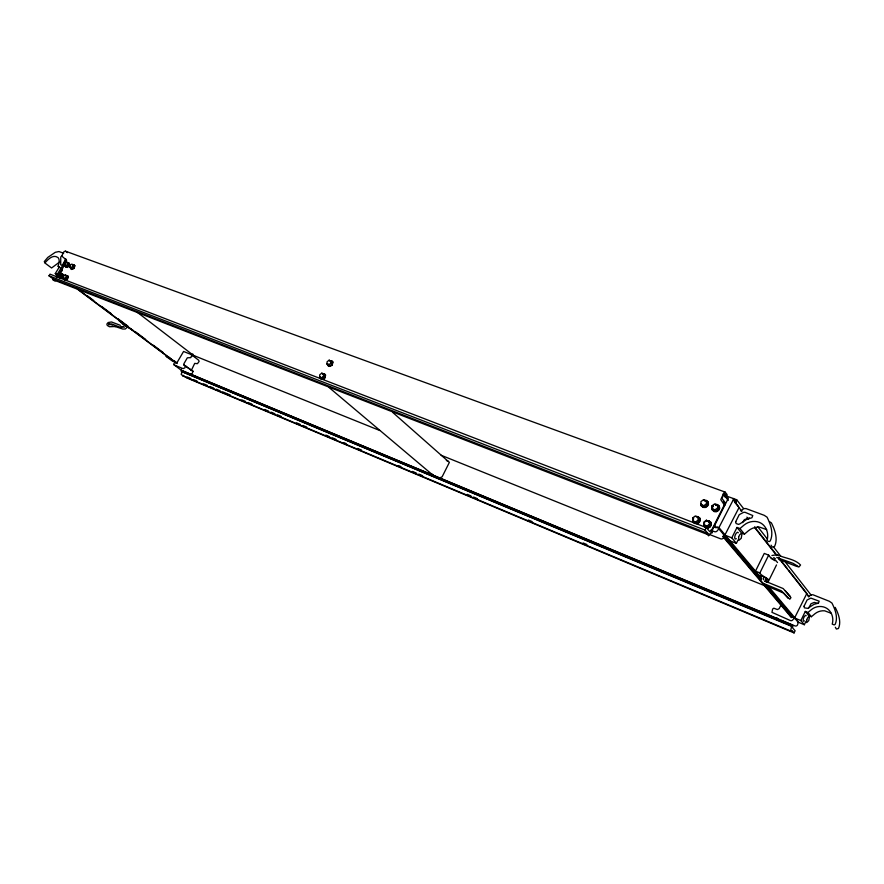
<?xml version="1.0" encoding="UTF-8"?>
<svg xmlns="http://www.w3.org/2000/svg" width="884" height="884" viewBox="0 0 884 884"><rect width="100%" height="100%" fill="white"/><g stroke="black" fill="none" stroke-linecap="round" stroke-linejoin="round"><path stroke-width="1.33" d="M332.075 364.219L332.24 361.921L329.157 360.175L327.113 361.766L326.947 364.064L330.041 365.821L332.075 364.219L330.848 363.169L331.025 360.871M319.577 377.07L321.433 377.788L323.478 376.186L323.643 373.877L321.787 373.159L319.754 374.761L319.577 377.07L322.671 378.827L324.704 377.225L324.881 374.915L323.643 373.877M74.709 265.531L73.759 268.283L71.284 269.266M70.709 267.134L71.527 269.465L74.013 268.471L74.963 265.73L72.831 264.835M70.853 268.681L70.963 267.333M65.648 266.714L65.759 265.377M68.123 276.361L67.151 279.112L65.88 280.029L64.676 280.095L64.112 277.941M62.919 274.36L61.957 277.112L60.687 278.018L59.493 278.084L58.941 275.952M65.504 265.189L65.405 266.526L67.527 267.421L69.637 265.123L69.074 263.001M59.195 276.139L59.747 278.283M741.941 511.328L735.145 502.687L735.532 500.642L733.278 499.814L718.946 527.582L761.765 578.633M714.615 525.527L714.957 527.284L716.007 527.77C717.974 525.925 719.941 528.864 717.51 530.433A2.298 2.066 -32.6 0 1 714.504 531.66L710.648 530.168M798.23 622.391L797.545 624.9A1.978 1.867 -20 0 1 794.937 625.894L181.662 370.507L174.247 364.981A1.392 0.95 -52.4 0 1 174.049 363.412L175.01 361.932L176.236 362.97L177.176 362.352L183.574 351.456L191.264 354.561L191.795 355.821L190.756 357.655L187.342 357.799L183.872 363.788L183.883 364.959L193.066 371.324L192.204 373.457L190.425 374.153M185.673 365.777L184.811 367.91L183.032 368.617L174.247 364.981M69.703 267.366L71.029 267.863L72.687 266.493L73.007 264.614L71.681 264.128L70.024 265.498L69.703 267.366L72.355 268.858L74.002 267.487L74.322 265.62L73.007 264.614M68.786 265.531L69.107 263.675L66.477 262.183L64.83 263.554L64.499 265.41L67.14 266.902L68.786 265.531L67.471 264.537L67.792 262.67M67.405 278.316L67.736 276.438L65.084 274.946L63.427 276.316L63.096 278.195L65.748 279.687L67.405 278.316L66.079 277.333L66.41 275.443M62.2 276.316L62.532 274.449L59.891 272.957L58.245 274.327L57.913 276.195L60.554 277.687L62.2 276.316L60.874 275.333L61.206 273.454M808.098 595.838L808.484 596.811L811.004 594.733L812.982 594.777L829.347 601.286L831.954 603.065C835.104 609.385 838.275 617.364 835.192 624.303L834.22 624.922L832.231 624.126C834.474 616.281 830.109 607.33 821.358 606.534A12.906 12.111 -15.6 0 0 811.479 609.54L807.954 612.49L805.302 611.419L800.86 620.568L804.341 624.734L805.998 621.33M740.505 509.935L740.914 511.018L743.787 508.598L745.997 508.576L764.196 515.306L767.091 517.206C770.583 524.267 773.843 533.24 770.262 540.898L769.157 541.616L766.936 540.798C769.655 532.168 764.991 522.002 755.124 521.449A14.741 13.337 -28.1 0 0 743.974 525.14L739.941 528.566L737.002 527.45L731.808 537.837L736.394 543.328L738.107 539.892M60.123 267.786L58.112 266.261L58.896 263.211A9.757 5.978 -51.8 0 0 58.024 257.575C53.217 254.017 48.178 259.244 45.15 262.659L44.299 261.576L47.791 257.421L55.305 252.305L58.952 251.542L63.626 253.255M777.268 554.754C784.771 558.456 794.539 558.688 800.561 565.02L798.915 566.998L795.887 566.125L778.837 559.395L779.279 557.804M792.926 625.541L792.594 627.85L795.114 630.767L794.064 632.922L186.557 377.811L184.016 375.932M724.758 505.372L725.245 502.764L721.919 498.355L724.394 493.449L726.526 495.88L727.145 494.642L725.134 492.09L65.438 251.167L64.079 251.564L61.714 256.006L66.477 260.106L66.643 261.653L56.996 277.454M804.341 624.734L798.097 622.148L794.583 617.971L806.86 593.451M794.064 632.922L791.987 630.524L791.567 631.386L790.683 630.369L792.108 624.59L792.616 625.187L781.158 620.413M808.694 608.026L811.037 603.728L814.241 602.424L818.02 603.396M776.506 564.931L767.864 582.468L765.853 580.048C773.942 580.655 760.395 575.893 759.886 572.92L755.477 571.163L764.262 553.417L768.671 555.13C770.318 559.019 775.887 559.086 777.533 562.589M759.886 572.92L768.671 555.13M736.394 543.328L729.466 540.643L724.836 535.152L739.168 507.305M742.582 522.643L744.372 519.626L749.4 517.969M708.338 503.946L707.277 506.046L705.178 507.283L702.857 507.173M712.968 505.681L711.907 507.781L712.294 509.957L714.139 511.571L716.482 511.681L718.593 510.433L719.664 508.322L719.267 506.156L717.41 504.543L715.068 504.444M713.145 505.891L712.084 507.991L712.46 510.156M707.896 533.417L704.99 530.068L706.261 527.538L50.023 274.162L49.007 275.808L53.272 278.979L707.896 533.417L707.388 534.422L708.603 535.826L711.134 532.433L711.83 533.24L712.581 531.748L711.885 530.941L728.361 498.211L724.946 496.952M780.804 605.385L779.147 608.656L777.39 609.562L773.798 608.181L772.638 609.054L771.953 612.347L790.373 620.546A1.989 1.878 -21.2 0 0 793.014 619.551C795.103 618.17 793.357 615.584 791.622 617.143L790.252 615.927M693.675 517.748L692.603 519.858L692.968 522.024L694.625 523.45L696.946 523.56L699.045 522.333L700.106 520.223L699.741 518.046M791.987 626.48L181.353 371.402L181.872 370.507L778.605 619.352M182.17 372.009L181.143 374.241L182.833 375.899L791.567 631.386M191.408 356.252L192.767 353.932M182.833 375.899L183.176 375.302M57.305 275.09L55.283 273.576L59.449 266.769L58.112 266.261M56.035 280.548L54.664 280.957L52.874 279.631L53.272 278.979M66.223 259.697L57.604 273.808L58.963 275.057M61.04 272.338L62.41 270.106M191.618 355.887L192.911 355.169L379.744 430.497M126.942 327.533L125.274 328.992L122.754 329.036L114.633 326.351L115.539 326.494L109.417 326.737L107.295 325.456L106.842 324.108L108.146 322.527L111.506 321.975L120.346 325.323M737.002 527.45L741.543 533.019L744.461 534.135L748.45 530.743A14.619 13.26 -27.6 0 1 759.522 527.107L766.704 529.615M805.302 611.419L808.75 615.651L811.379 616.723L814.882 613.794A12.818 12.044 -14.6 0 1 824.706 610.822L831.148 613.264M64.499 265.41L65.814 265.907L67.471 264.537M57.913 276.195L59.228 276.703L60.874 275.333M63.096 278.195L64.421 278.703L66.079 277.333M326.947 364.064L328.815 364.761L330.848 363.169M703.531 499.725L700.89 501.637L701.067 504.598L704.78 506.72L707.421 504.808L707.244 501.847L703.531 499.725L704.438 500.797M701.067 504.598L703.874 505.648L706.515 503.736L706.338 500.775M692.658 517.88L695.299 515.98L698.106 517.052L699.023 518.101L699.189 521.085L696.548 522.996L692.824 520.864L692.658 517.88L693.586 518.93M711.996 505.792L714.648 503.869L717.488 504.93L718.372 506.002L718.559 508.985L715.907 510.908L712.173 508.764L711.996 505.792L712.891 506.863M692.824 520.864L695.631 521.947L698.272 520.035L698.106 517.052M712.173 508.764L715.012 509.836L717.675 507.913L717.488 504.93M706.393 520.223L703.73 522.135L703.907 525.14L707.653 527.273L710.316 525.361L710.128 522.356L706.393 520.223L707.299 521.273M703.907 525.14L706.747 526.234L709.41 524.311L709.233 521.306M60.941 278.206L62.211 277.3L63.173 274.559L61.051 273.653M66.134 280.217L67.405 279.3L68.377 276.548L66.234 275.631M323.135 379.446L324.726 378.407L325.632 375.048L324.362 373.822L322.748 373.833M697.122 523.77L699.222 522.532L700.283 520.422L699.918 518.245L698.073 516.632L695.763 516.521M704.736 521.991L706.835 520.764L709.178 520.875L711.034 522.499L711.41 524.698L710.349 526.82L708.239 528.057M59.692 261.951L51.581 267.985L44.531 262.703M804.451 620.877L803.501 621.264L803.125 620.27L803.49 618.358L804.429 616.424L805.501 615.375L806.208 615.706M736.361 538.71L735.179 539.041L734.659 537.803L735.024 535.56L736.129 533.361L737.433 532.245L738.328 532.732M123.174 326.572L120.379 327.301L111.495 323.92L108.566 324.406L109.351 323.975L109.097 324.914L108.743 324.108L112.82 325.146M771.92 555.495L776.561 554.798M124.489 327.146L121.108 326.505M439.646 477.935L442.133 476.819L449.359 462.409L392.894 412.563M62.245 255.509L60.753 256.924L60.709 264.791L61.792 265.2L62.83 264.46L65.792 258.802M67.626 262.891L69.493 263.587L69.383 264.935L68.532 266.327L66.068 267.311M73.074 265.023L74.289 264.946M61.305 273.841L62.499 273.764M66.488 275.83L67.692 275.753M725.134 492.09L723.874 492.941L720.758 499.637L723.83 504.223L723.587 506.344L711.465 530.433L709.764 531.615L706.261 527.538M330.108 360.86L331.721 360.838L332.992 362.053L332.086 365.39L328.881 366.462L327.621 365.247L327.577 363.578M330.34 361.059L331.953 361.037M328.649 366.252L331.854 365.191L332.76 361.843M322.992 374.031L324.605 374.02M703.973 500.3L706.294 500.399L707.962 501.792L708.504 504.156L707.443 506.256L705.355 507.482L703.034 507.383L701.2 505.781L700.824 503.626M704.15 500.51L706.46 500.609L708.128 501.99M715.244 504.653L717.587 504.753M713.974 511.361L716.316 511.471L718.427 510.234L719.488 508.112L719.101 505.946M707.012 520.963L709.344 521.085M765.445 579.153C769.931 579.252 760.892 575.296 759.047 575.407M127.009 326.516L127.871 326.494M58.775 275.09L57.548 274.04L56.465 275.675A1.547 0.95 -51.9 0 0 56.233 276.979M776.76 557.528L792.937 563.274L797.788 566.147M723.93 494.929L726.526 495.88M743.455 508.422L736.681 499.747L723.41 494.929M735.145 502.687L736.063 502.499L736.681 499.747M69.107 263.675L66.477 262.183M72.996 265.123L74.322 265.62M715.532 504.941L718.372 506.002M62.532 274.449L59.891 272.957M67.736 276.438L65.084 274.946M697.156 517.383L699.023 518.101M708.239 521.637L710.128 522.356M718.946 527.582L714.736 527.041L714.648 525.472M55.283 273.576L57.416 274.394M723.477 534.389L724.692 535.041L723.598 537.616A2.276 2.055 -32.1 0 1 720.626 538.82L709.178 534.367M724.836 535.152L731.808 537.837M49.007 275.808L704.99 530.068M52.874 279.631L707.388 534.422M760.008 576.556L760.958 576.932M120.876 321.268L118.787 320.428L123.694 324.837L133.296 330.561M764.605 581.153L766.782 582.026M126.379 325.378L123.207 324.185M441.16 455.271L764.914 585.805M446.365 460.52L448.608 461.426M765.058 581.12L783.147 588.545L790.208 596.357M763.312 583.363L781.279 590.766L789.788 599.241L790.959 597.65L785.191 590.7M794.583 617.971L800.86 620.568M181.353 371.402L791.478 625.894M186.999 376.904L190.822 378.507M193.364 379.579L197.187 381.181M203.552 383.844L207.375 385.446M209.917 386.518L213.74 388.12M216.293 389.181L220.116 390.783M222.657 391.855L230.304 395.06M241.763 399.866L245.586 401.469M248.128 402.529L251.951 404.132M264.692 409.48L268.515 411.071M271.057 412.143L274.88 413.745M277.421 414.817L281.245 416.419M296.527 422.828L300.35 424.419M302.903 425.491L306.726 427.094M325.82 435.105L329.644 436.707M332.196 437.768L336.019 439.37M343.655 442.575L346.208 443.646M357.666 448.453L361.49 450.055M398.419 465.536L400.971 466.608M412.43 471.415L416.253 473.017M418.806 474.078L422.618 475.68M467.205 494.366L471.028 495.968M473.57 497.04L477.393 498.642M528.334 520.002L532.157 521.604M583.109 542.953L586.921 544.555M764.87 585.175L783.467 593.042L788.13 598.346M167.673 356.561L168.722 357.014M183.883 364.959L193.066 371.324M771.091 558.5L772.13 559.019M773.71 557.517L775.412 558.787M124.257 324.969L126.379 326.185M773.102 559.583L775.036 560.732M769.489 521.648L771.4 522.908C774.87 529.925 778.13 538.831 774.583 546.445L772.207 547.119L771.091 545.152M64.421 278.703L65.748 279.687M59.228 276.703L60.554 277.687M78.201 289.764L176.557 363.335M87.118 295.621L93.748 300.582M101.483 306.372L111.428 313.82M118.058 318.781L127.992 326.218M135.727 332.008L145.672 339.456M153.407 345.246L163.352 352.694M174.391 360.959L176.601 362.617M76.632 288.283L177.187 363.534M71.029 267.863L72.355 268.858M65.814 265.907L67.14 266.902M72.687 266.493L74.002 267.487M191.264 354.561L198.602 360.175L199.132 361.434L197.43 363.678L194.701 363.401L191.275 370.507M137.053 312.107L194.999 356.572M65.438 251.167L67.372 252.669M321.433 377.788L322.671 378.827M323.478 376.186L324.704 377.225M321.787 373.159L323.025 374.208M328.992 387.435L432.917 475.139L432.177 474.144M328.815 364.761L330.041 365.821M329.157 360.175L330.373 361.224M776.649 617.717L777.776 618.745M695.631 521.947L696.548 522.996M698.272 520.035L699.189 521.085M706.747 526.234L707.653 527.273M709.41 524.311L710.316 525.361M703.874 505.648L704.78 506.72M723.156 536.069L791.732 617.131M722.769 536.522L791.467 617.629M718.095 527.969L761.643 579.628M766.085 584.899L794.528 618.634M706.515 503.736L707.421 504.808M767.71 585.551L798.749 622.435M715.012 509.836L715.907 510.908M717.675 507.913L718.559 508.985M739.941 528.566L744.461 534.135M807.954 612.49L811.379 616.723M723.477 501.626L725.189 503.758M723.156 493.946L728.272 500.399M733.278 499.814L738.394 506.322M746.903 517.151L748.604 519.317M754.571 526.908L776.704 555.075M778.406 557.24L786.926 568.081M788.627 570.246L806.506 592.998M754.682 527.538L776.782 555.627M778.472 557.782L809.059 596.678M734.88 500.443L733.212 498.477M757.853 526.864L767.168 538.798M773.942 547.472L780.716 556.158M785.799 562.666L811.203 595.208M835.214 607.385C838.364 613.673 841.513 621.607 838.463 628.502L836.352 629.032L835.336 627.253M710.858 522.3L711.244 524.488L710.172 526.61L708.062 527.847L705.719 527.726L704.04 526.3L703.664 524.113M701.001 503.836L701.377 505.991M703.841 524.311L704.216 526.499M692.78 520.057L693.144 522.234M763.5 577.948L763.621 579.805M704.703 524.19L704.824 526.19M327.809 363.788L327.853 365.446M325.389 374.838L324.483 378.197L322.892 379.247L321.279 379.258L320.262 378.23L320.218 376.562M181.662 370.507A1.381 0.95 -52.4 0 1 181.463 368.948M804.053 606.225L804.385 607.838L807.7 608.358L814.076 604.291L818.44 603.164L819.159 601.186L810.849 598.103L807.07 600.026L804.053 606.225M735.731 521.682L736.063 523.483L738.427 524.378L739.764 523.947L747.002 519.184L751.93 517.77L752.77 515.538L744.947 512.267L743.521 512.377L739.245 514.654L735.731 521.682M738.626 536.942L738.77 540.433L741.223 538.334L741.93 534.113L741.035 533.627L739.731 534.743L738.626 536.942M806.727 619.695L806.738 622.601L808.75 620.612L809.446 617.032L808.738 616.712L807.667 617.761L806.727 619.695M169.087 357.567L165.96 356.274L171.794 360.639L174.922 361.932L169.087 357.567"/></g></svg>
